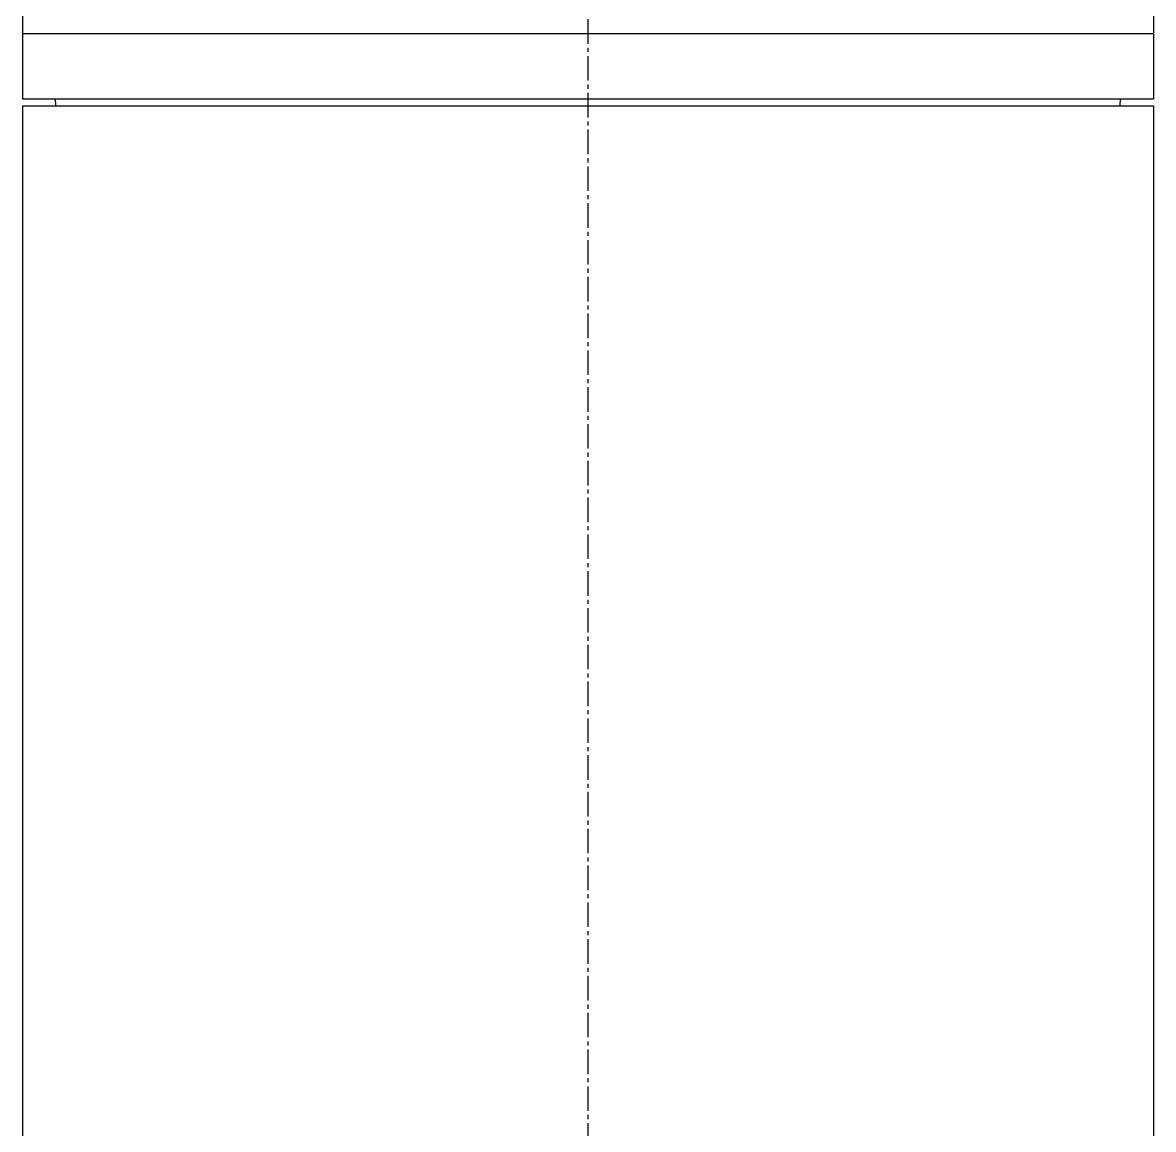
# Model space of a CAD drawing. Header units: millimetres. Extents: x 0 to 4378, y 0 to 2376.
# Drawn here: x 196.7 to 274.7, y 1462.8 to 1539.2 of the extents above; entities that cross this region are included whole.
import ezdxf

# ---------------------------------------------------------------- set-up
doc = ezdxf.new("R2010")
doc.units = ezdxf.units.MM
doc.header["$LTSCALE"] = 0.2
doc.linetypes.add('CENTER2', pattern=[1.125, 0.75, -0.125, 0.125, -0.125])
doc.layers.add('02_Center Line', color=1, linetype='CENTER2')

# ---------------------------------------------------------------- blocks, each defined once
blk = doc.blocks.new('A$C1ebef229')
for p, q in [((-39, 945.221), (-39, 931.7)), ((39, 937.7), (39, 931.7)), ((-39, 936.2), (39, 936.2)), ((-39, 931.7), (39, 931.7)), ((-36.713, 931.2), (-36.721, 931.7)), ((36.713, 931.2), (36.721, 931.7)), ((-39, 931.2), (39, 931.2)), ((-39, 931.2), (-39, 702.181)), ((39, 931.2), (39, 702.181))]:
    blk.add_line(p, q)
at = {"layer": '02_Center Line', "ltscale": 11.288275}
blk.add_line((0, 1046.397), (0, 526.675), dxfattribs=at)

msp = doc.modelspace()

# ---------------------------------------------------------------- block references
msp.add_blockref('A$C1ebef229', (235.724, 602.257))

doc.saveas('drawing.dxf')
